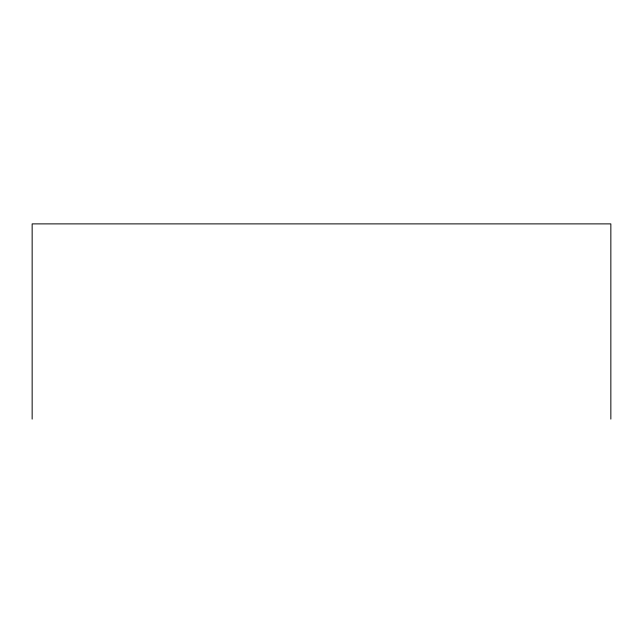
<?xml version="1.0" encoding="UTF-8"?>
<svg xmlns="http://www.w3.org/2000/svg" width="643" height="643" viewBox="0 0 643 643"><rect width="100%" height="100%" fill="white"/><g stroke="black" fill="none" stroke-linecap="round" stroke-linejoin="round"><path stroke-width="0.96" d="M610.85 419.115L610.85 223.885L32.15 223.885L32.15 419.115"/></g></svg>
